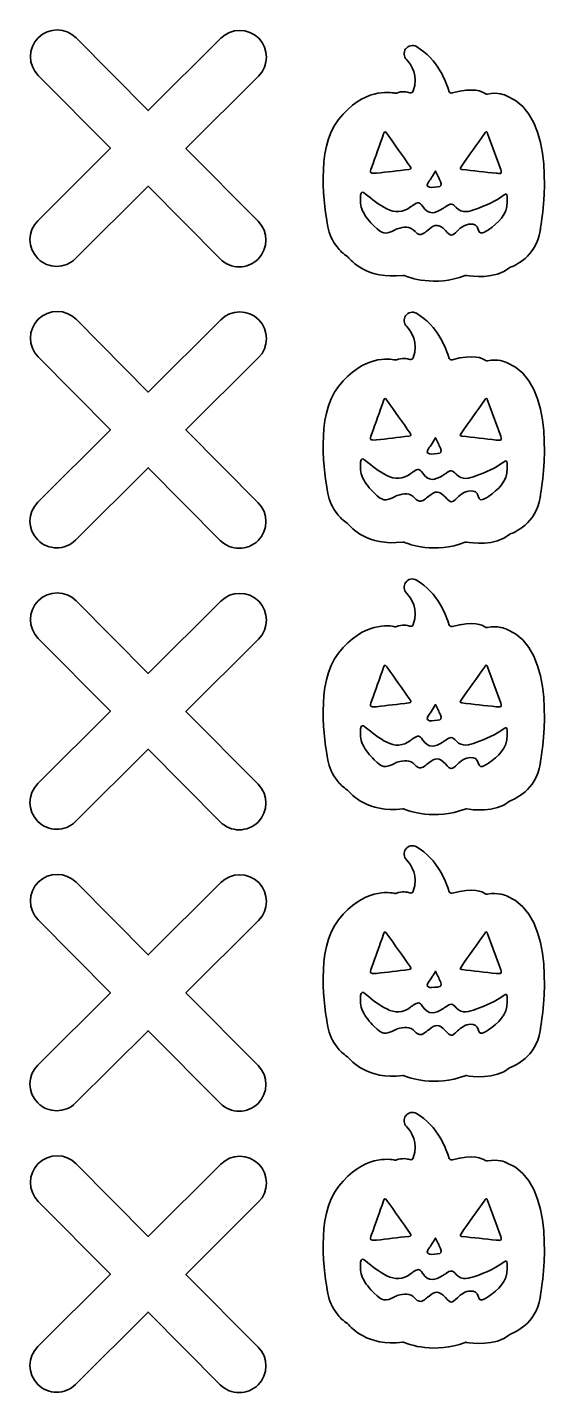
# Model space of a CAD drawing. Extents: x -1870 to 1325, y -1261 to 388.
# Drawn here: x 685 to 1325, y -1261 to 388 of the extents above; entities that cross this region are included whole.
import ezdxf

# ---------------------------------------------------------------- set-up
doc = ezdxf.new("R2010")
doc.units = 0
doc.header["$MEASUREMENT"] = 0
doc.layers.add('Layer 1', color=7, linetype='Continuous', lineweight=0)

msp = doc.modelspace()

# ---------------------------------------------------------------- linework, layer by layer
at = {"layer": 'Layer 1', "color": 1, "lineweight": 35, "true_color": 0xff0000}
for points, knots in [([(698, 108.6), (704.3, 102.2), (712.5, 99.1), (720.8, 99.1), (729.1, 99.1), (737.3, 102.2), (743.6, 108.5), (743.6, 108.5), (831.1, 195.8), (831.1, 195.8), (831.1, 195.8), (918.2, 108.1), (918.2, 108.1), (924.5, 101.7), (932.8, 98.5), (941.1, 98.5), (949.4, 98.5), (957.6, 101.6), (963.9, 107.9), (976.5, 120.4), (976.6, 140.9), (964, 153.5), (964, 153.5), (876.8, 241.4), (876.8, 241.4), (876.8, 241.4), (964.5, 328.8), (964.5, 328.8), (977.1, 341.4), (977.1, 361.8), (964.6, 374.4), (952, 387.1), (931.5, 387.1), (918.9, 374.5), (918.9, 374.5), (831.4, 287.2), (831.4, 287.2), (831.4, 287.2), (744.3, 375), (744.3, 375), (731.7, 387.6), (711.3, 387.7), (698.6, 375.1), (686, 362.6), (685.9, 342.1), (698.5, 329.5), (698.5, 329.5), (785.7, 241.6), (785.7, 241.6), (785.7, 241.6), (698, 154.2), (698, 154.2), (685.4, 141.6), (685.4, 121.2), (698, 108.6)], [0, 0, 0, 0, 1, 1, 1, 2, 2, 2, 3, 3, 3, 4, 4, 4, 5, 5, 5, 6, 6, 6, 7, 7, 7, 8, 8, 8, 9, 9, 9, 10, 10, 10, 11, 11, 11, 12, 12, 12, 13, 13, 13, 14, 14, 14, 15, 15, 15, 16, 16, 16, 17, 17, 17, 18, 18, 18, 18]), ([(1263.8, 305), (1263.7, 305), (1263.6, 305.1), (1263.5, 305.1), (1262.4, 305.6), (1253.6, 309.8), (1240.7, 307.1), (1239.7, 306.9), (1238.8, 307.1), (1238, 307.7), (1234.8, 310.1), (1224.2, 315.6), (1198.3, 308.4), (1196.5, 307.9), (1194.7, 309), (1194.2, 310.7), (1191.4, 320.4), (1181, 349.6), (1155, 364.4), (1150.6, 366.9), (1145.1, 365.7), (1142.1, 361.6), (1142.1, 361.6), (1142, 361.5), (1142, 361.5), (1139.1, 357.5), (1139.6, 352.1), (1143, 348.7), (1149.4, 342.1), (1157.4, 329.5), (1151.2, 310.8), (1150.6, 309.1), (1148.7, 308.1), (1146.9, 308.7), (1143.7, 309.8), (1137.9, 310.9), (1131, 308.3), (1130.4, 308), (1129.7, 308), (1129.1, 308.1), (1123.1, 309.5), (1090.8, 314.6), (1060.8, 276.2), (1032.9, 240.5), (1043.9, 168.9), (1048.2, 147), (1049.9, 138.1), (1053.6, 129.6), (1059.2, 122.5), (1062.4, 118.3), (1066.6, 114.1), (1071.9, 110.8), (1072.2, 110.6), (1072.5, 110.3), (1072.7, 110), (1075.5, 106.5), (1095.9, 82.9), (1138.4, 88.2), (1139, 88.3), (1139.6, 88.2), (1140.1, 88), (1145.5, 85.7), (1177, 74), (1213.9, 88), (1214.4, 88.2), (1215, 88.2), (1215.6, 88.1), (1221, 87.2), (1250, 83), (1267.3, 97.4), (1267.6, 97.7), (1267.9, 97.9), (1268.3, 98), (1272.5, 99.5), (1299.5, 110.4), (1304.3, 142), (1304.5, 143.3), (1304.7, 144.6), (1304.9, 145.9), (1307.8, 162.9), (1325.5, 281.2), (1263.8, 305)], [0, 0, 0, 0, 1, 1, 1, 2, 2, 2, 3, 3, 3, 4, 4, 4, 5, 5, 5, 6, 6, 6, 7, 7, 7, 8, 8, 8, 9, 9, 9, 10, 10, 10, 11, 11, 11, 12, 12, 12, 13, 13, 13, 14, 14, 14, 15, 15, 15, 16, 16, 16, 17, 17, 17, 18, 18, 18, 19, 19, 19, 20, 20, 20, 21, 21, 21, 22, 22, 22, 23, 23, 23, 24, 24, 24, 25, 25, 25, 26, 26, 26, 27, 27, 27, 27]), ([(1100.9, 218.2), (1105.7, 231.8), (1110.6, 245.3), (1115.3, 258.9), (1116.5, 262.4), (1117.5, 262.2), (1119.4, 259.5), (1128.7, 246.2), (1138.1, 232.9), (1147.5, 219.7), (1149, 217.6), (1148.7, 216.4), (1146, 216.1), (1132.6, 214.5), (1119.2, 213), (1107, 211.5), (1098.6, 211.3), (1098.5, 211.4), (1100.9, 218.2)], [0, 0, 0, 0, 1, 1, 1, 2, 2, 2, 3, 3, 3, 4, 4, 4, 5, 5, 5, 6, 6, 6, 6]), ([(1208.8, 219.2), (1218.4, 232.7), (1227.9, 246.2), (1237.4, 259.8), (1239, 262.2), (1240, 262.1), (1240.9, 259.5), (1246.3, 244.9), (1251.5, 230.4), (1256.9, 215.9), (1259.3, 209.4), (1254.4, 211.8), (1251.4, 211.4), (1237.8, 212.9), (1223.9, 214.5), (1209.9, 216.1), (1207.2, 216.4), (1207.5, 217.4), (1208.8, 219.2)], [0, 0, 0, 0, 1, 1, 1, 2, 2, 2, 3, 3, 3, 4, 4, 4, 5, 5, 5, 6, 6, 6, 6]), ([(1173.3, 206.2), (1174.8, 208.7), (1176.4, 211.1), (1178.2, 214.1), (1180.3, 209.5), (1182.2, 205.6), (1183.9, 201.6), (1185.9, 197.1), (1185, 195.2), (1180.3, 195.1), (1176.2, 194.9), (1170.5, 193), (1168.5, 196.1), (1166.7, 198.8), (1171.3, 202.9), (1173.3, 206.2)], [0, 0, 0, 0, 1, 1, 1, 2, 2, 2, 3, 3, 3, 4, 4, 4, 5, 5, 5, 5]), ([(1264.6, 177.3), (1264.6, 161), (1253.8, 151.8), (1242, 143.3), (1240.5, 142.2), (1238.9, 141.4), (1237.3, 140.5), (1233.5, 138.5), (1230.8, 138.6), (1229.7, 143.7), (1228.7, 148.5), (1225.1, 150.3), (1220.3, 150.1), (1213.7, 149.9), (1209, 146.3), (1204.6, 142), (1197.5, 135), (1196.6, 135.1), (1189.9, 142.4), (1182.6, 150.3), (1177.9, 150.5), (1169.8, 143.6), (1168.2, 142.1), (1166.3, 140.9), (1164.6, 139.6), (1160.5, 136.3), (1156.8, 137.4), (1153.6, 141), (1147.3, 148.2), (1139.7, 146.8), (1131.9, 144.5), (1131, 144.3), (1130.3, 143.7), (1129.5, 143.3), (1116.8, 137.2), (1114.2, 137.7), (1104.1, 147.5), (1098.5, 153), (1093.4, 158.9), (1090, 166.2), (1087.3, 172.2), (1086.9, 178.5), (1087.6, 184.9), (1088.1, 189.3), (1089.8, 189.6), (1093.2, 186.8), (1101.4, 180.1), (1109.7, 173.4), (1119.2, 168.6), (1129.3, 163.5), (1138.8, 163.9), (1147.9, 170.8), (1148.9, 171.6), (1149.9, 172.3), (1151, 173.1), (1156.8, 176.9), (1158.5, 177.2), (1162.3, 171.7), (1169.9, 160.7), (1177.3, 162.9), (1186.8, 168.8), (1188, 169.5), (1189.2, 170.4), (1190.4, 171.2), (1196.6, 175.3), (1197.8, 175.6), (1203, 170.1), (1210.5, 162.3), (1218.7, 165.4), (1226.7, 168.2), (1238.8, 172.4), (1250.5, 177.6), (1260.8, 185.3), (1263.3, 187.2), (1264.5, 186.1), (1264.6, 183.3), (1264.6, 181.3), (1264.6, 179.3), (1264.6, 177.3)], [0, 0, 0, 0, 1, 1, 1, 2, 2, 2, 3, 3, 3, 4, 4, 4, 5, 5, 5, 6, 6, 6, 7, 7, 7, 8, 8, 8, 9, 9, 9, 10, 10, 10, 11, 11, 11, 12, 12, 12, 13, 13, 13, 14, 14, 14, 15, 15, 15, 16, 16, 16, 17, 17, 17, 18, 18, 18, 19, 19, 19, 20, 20, 20, 21, 21, 21, 22, 22, 22, 23, 23, 23, 24, 24, 24, 25, 25, 25, 26, 26, 26, 26]), ([(698, -231.2), (704.3, -237.5), (712.5, -240.7), (720.8, -240.7), (729.1, -240.7), (737.3, -237.6), (743.6, -231.3), (743.6, -231.3), (831.1, -144), (831.1, -144), (831.1, -144), (918.2, -231.7), (918.2, -231.7), (924.5, -238.1), (932.8, -241.3), (941.1, -241.3), (949.4, -241.3), (957.6, -238.2), (963.9, -231.9), (976.5, -219.3), (976.6, -198.9), (964, -186.3), (964, -186.3), (876.8, -98.4), (876.8, -98.4), (876.8, -98.4), (964.5, -11), (964.5, -11), (977.1, 1.6), (977.1, 22), (964.6, 34.7), (952, 47.3), (931.5, 47.3), (918.9, 34.7), (918.9, 34.7), (831.4, -52.6), (831.4, -52.6), (831.4, -52.6), (744.3, 35.2), (744.3, 35.2), (731.7, 47.8), (711.3, 47.9), (698.6, 35.3), (686, 22.8), (685.9, 2.3), (698.5, -10.3), (698.5, -10.3), (785.7, -98.2), (785.7, -98.2), (785.7, -98.2), (698, -185.6), (698, -185.6), (685.4, -198.2), (685.4, -218.6), (698, -231.2)], [0, 0, 0, 0, 1, 1, 1, 2, 2, 2, 3, 3, 3, 4, 4, 4, 5, 5, 5, 6, 6, 6, 7, 7, 7, 8, 8, 8, 9, 9, 9, 10, 10, 10, 11, 11, 11, 12, 12, 12, 13, 13, 13, 14, 14, 14, 15, 15, 15, 16, 16, 16, 17, 17, 17, 18, 18, 18, 18]), ([(1263.8, -17), (1263.7, -17), (1263.6, -16.9), (1263.5, -16.9), (1262.4, -16.4), (1253.6, -12.2), (1240.7, -14.9), (1239.7, -15.1), (1238.8, -14.9), (1238, -14.3), (1234.8, -11.9), (1224.2, -6.4), (1198.3, -13.6), (1196.5, -14.1), (1194.7, -13), (1194.2, -11.3), (1191.4, -1.6), (1181, 27.6), (1155, 42.4), (1150.6, 44.9), (1145.1, 43.7), (1142.1, 39.6), (1142.1, 39.6), (1142, 39.5), (1142, 39.5), (1139.1, 35.5), (1139.6, 30.1), (1143, 26.7), (1149.4, 20.1), (1157.4, 7.5), (1151.2, -11.2), (1150.6, -12.9), (1148.7, -13.9), (1146.9, -13.3), (1143.7, -12.2), (1137.9, -11.1), (1131, -13.7), (1130.4, -14), (1129.7, -14), (1129.1, -13.9), (1123.1, -12.5), (1090.8, -7.4), (1060.8, -45.8), (1032.9, -81.5), (1043.9, -153.1), (1048.2, -175), (1049.9, -183.9), (1053.6, -192.4), (1059.2, -199.5), (1062.4, -203.7), (1066.6, -207.9), (1071.9, -211.2), (1072.2, -211.4), (1072.5, -211.7), (1072.7, -212), (1075.5, -215.5), (1095.9, -239.1), (1138.4, -233.8), (1139, -233.7), (1139.6, -233.8), (1140.1, -234), (1145.5, -236.3), (1177, -248), (1213.9, -234), (1214.4, -233.8), (1215, -233.8), (1215.6, -233.9), (1221, -234.8), (1250, -239), (1267.3, -224.6), (1267.6, -224.3), (1267.9, -224.1), (1268.3, -224), (1272.5, -222.5), (1299.5, -211.6), (1304.3, -180), (1304.5, -178.7), (1304.7, -177.4), (1304.9, -176.1), (1307.8, -159.1), (1325.5, -40.8), (1263.8, -17)], [0, 0, 0, 0, 1, 1, 1, 2, 2, 2, 3, 3, 3, 4, 4, 4, 5, 5, 5, 6, 6, 6, 7, 7, 7, 8, 8, 8, 9, 9, 9, 10, 10, 10, 11, 11, 11, 12, 12, 12, 13, 13, 13, 14, 14, 14, 15, 15, 15, 16, 16, 16, 17, 17, 17, 18, 18, 18, 19, 19, 19, 20, 20, 20, 21, 21, 21, 22, 22, 22, 23, 23, 23, 24, 24, 24, 25, 25, 25, 26, 26, 26, 27, 27, 27, 27]), ([(1100.9, -103.8), (1105.7, -90.2), (1110.6, -76.7), (1115.3, -63.1), (1116.5, -59.6), (1117.5, -59.8), (1119.4, -62.5), (1128.7, -75.8), (1138.1, -89.1), (1147.5, -102.3), (1149, -104.4), (1148.7, -105.6), (1146, -105.9), (1132.6, -107.5), (1119.2, -109), (1107, -110.5), (1098.6, -110.7), (1098.5, -110.6), (1100.9, -103.8)], [0, 0, 0, 0, 1, 1, 1, 2, 2, 2, 3, 3, 3, 4, 4, 4, 5, 5, 5, 6, 6, 6, 6]), ([(1208.8, -102.8), (1218.4, -89.3), (1227.9, -75.8), (1237.4, -62.2), (1239, -59.8), (1240, -59.9), (1240.9, -62.5), (1246.3, -77.1), (1251.5, -91.6), (1256.9, -106.1), (1259.3, -112.6), (1254.4, -110.2), (1251.4, -110.6), (1237.8, -109.1), (1223.9, -107.5), (1209.9, -105.9), (1207.2, -105.6), (1207.5, -104.6), (1208.8, -102.8)], [0, 0, 0, 0, 1, 1, 1, 2, 2, 2, 3, 3, 3, 4, 4, 4, 5, 5, 5, 6, 6, 6, 6]), ([(1173.3, -115.8), (1174.8, -113.3), (1176.4, -110.9), (1178.2, -107.9), (1180.3, -112.5), (1182.2, -116.4), (1183.9, -120.4), (1185.9, -124.9), (1185, -126.8), (1180.3, -126.9), (1176.2, -127.1), (1170.5, -129), (1168.5, -125.9), (1166.7, -123.2), (1171.3, -119.1), (1173.3, -115.8)], [0, 0, 0, 0, 1, 1, 1, 2, 2, 2, 3, 3, 3, 4, 4, 4, 5, 5, 5, 5]), ([(1264.6, -144.7), (1264.6, -161), (1253.8, -170.2), (1242, -178.7), (1240.5, -179.8), (1238.9, -180.6), (1237.3, -181.5), (1233.5, -183.5), (1230.8, -183.4), (1229.7, -178.3), (1228.7, -173.5), (1225.1, -171.7), (1220.3, -171.9), (1213.7, -172.1), (1209, -175.7), (1204.6, -180), (1197.5, -187), (1196.6, -186.9), (1189.9, -179.6), (1182.6, -171.7), (1177.9, -171.5), (1169.8, -178.4), (1168.2, -179.9), (1166.3, -181.1), (1164.6, -182.4), (1160.5, -185.7), (1156.8, -184.6), (1153.6, -181), (1147.3, -173.8), (1139.7, -175.2), (1131.9, -177.5), (1131, -177.7), (1130.3, -178.3), (1129.5, -178.7), (1116.8, -184.8), (1114.2, -184.3), (1104.1, -174.5), (1098.5, -169), (1093.4, -163.1), (1090, -155.8), (1087.3, -149.8), (1086.9, -143.5), (1087.6, -137.1), (1088.1, -132.7), (1089.8, -132.4), (1093.2, -135.2), (1101.4, -141.9), (1109.7, -148.6), (1119.2, -153.4), (1129.3, -158.5), (1138.8, -158.1), (1147.9, -151.2), (1148.9, -150.4), (1149.9, -149.7), (1151, -148.9), (1156.8, -145.1), (1158.5, -144.8), (1162.3, -150.3), (1169.9, -161.3), (1177.3, -159.1), (1186.8, -153.2), (1188, -152.5), (1189.2, -151.6), (1190.4, -150.8), (1196.6, -146.7), (1197.8, -146.4), (1203, -151.9), (1210.5, -159.7), (1218.7, -156.6), (1226.7, -153.8), (1238.8, -149.6), (1250.5, -144.4), (1260.8, -136.7), (1263.3, -134.8), (1264.5, -135.9), (1264.6, -138.7), (1264.6, -140.7), (1264.6, -142.7), (1264.6, -144.7)], [0, 0, 0, 0, 1, 1, 1, 2, 2, 2, 3, 3, 3, 4, 4, 4, 5, 5, 5, 6, 6, 6, 7, 7, 7, 8, 8, 8, 9, 9, 9, 10, 10, 10, 11, 11, 11, 12, 12, 12, 13, 13, 13, 14, 14, 14, 15, 15, 15, 16, 16, 16, 17, 17, 17, 18, 18, 18, 19, 19, 19, 20, 20, 20, 21, 21, 21, 22, 22, 22, 23, 23, 23, 24, 24, 24, 25, 25, 25, 26, 26, 26, 26]), ([(1263.8, -339), (1263.7, -339), (1263.6, -338.9), (1263.5, -338.9), (1262.4, -338.4), (1253.6, -334.2), (1240.7, -336.9), (1239.7, -337.1), (1238.8, -336.9), (1238, -336.3), (1234.8, -333.9), (1224.2, -328.4), (1198.3, -335.6), (1196.5, -336.1), (1194.7, -335), (1194.2, -333.3), (1191.4, -323.6), (1181, -294.4), (1155, -279.6), (1150.6, -277.1), (1145.1, -278.3), (1142.1, -282.4), (1142.1, -282.4), (1142, -282.5), (1142, -282.5), (1139.1, -286.5), (1139.6, -291.9), (1143, -295.3), (1149.4, -301.9), (1157.4, -314.5), (1151.2, -333.2), (1150.6, -334.9), (1148.7, -335.9), (1146.9, -335.3), (1143.7, -334.2), (1137.9, -333.1), (1131, -335.7), (1130.4, -336), (1129.7, -336), (1129.1, -335.9), (1123.1, -334.5), (1090.8, -329.4), (1060.8, -367.8), (1032.9, -403.5), (1043.9, -475.1), (1048.2, -497), (1049.9, -505.9), (1053.6, -514.4), (1059.2, -521.5), (1062.4, -525.7), (1066.6, -529.9), (1071.9, -533.2), (1072.2, -533.4), (1072.5, -533.7), (1072.7, -534), (1075.5, -537.5), (1095.9, -561.1), (1138.4, -555.8), (1139, -555.7), (1139.6, -555.8), (1140.1, -556), (1145.5, -558.3), (1177, -570), (1213.9, -556), (1214.4, -555.8), (1215, -555.8), (1215.6, -555.9), (1221, -556.8), (1250, -561), (1267.3, -546.6), (1267.6, -546.3), (1267.9, -546.1), (1268.3, -546), (1272.5, -544.5), (1299.5, -533.6), (1304.3, -502), (1304.5, -500.7), (1304.7, -499.4), (1304.9, -498.1), (1307.8, -481.1), (1325.5, -362.8), (1263.8, -339)], [0, 0, 0, 0, 1, 1, 1, 2, 2, 2, 3, 3, 3, 4, 4, 4, 5, 5, 5, 6, 6, 6, 7, 7, 7, 8, 8, 8, 9, 9, 9, 10, 10, 10, 11, 11, 11, 12, 12, 12, 13, 13, 13, 14, 14, 14, 15, 15, 15, 16, 16, 16, 17, 17, 17, 18, 18, 18, 19, 19, 19, 20, 20, 20, 21, 21, 21, 22, 22, 22, 23, 23, 23, 24, 24, 24, 25, 25, 25, 26, 26, 26, 27, 27, 27, 27]), ([(698, -571), (704.3, -577.3), (712.5, -580.5), (720.8, -580.5), (729.1, -580.5), (737.3, -577.4), (743.6, -571.1), (743.6, -571.1), (831.1, -483.8), (831.1, -483.8), (831.1, -483.8), (918.2, -571.5), (918.2, -571.5), (924.5, -577.9), (932.8, -581.1), (941.1, -581.1), (949.4, -581.1), (957.6, -577.9), (963.9, -571.7), (976.5, -559.1), (976.6, -538.7), (964, -526.1), (964, -526.1), (876.8, -438.2), (876.8, -438.2), (876.8, -438.2), (964.5, -350.8), (964.5, -350.8), (977.1, -338.2), (977.1, -317.8), (964.6, -305.1), (952, -292.5), (931.5, -292.5), (918.9, -305.1), (918.9, -305.1), (831.4, -392.4), (831.4, -392.4), (831.4, -392.4), (744.3, -304.6), (744.3, -304.6), (731.7, -292), (711.3, -291.9), (698.6, -304.5), (686, -317), (685.9, -337.4), (698.5, -350.1), (698.5, -350.1), (785.7, -438), (785.7, -438), (785.7, -438), (698, -525.4), (698, -525.4), (685.4, -538), (685.4, -558.4), (698, -571)], [0, 0, 0, 0, 1, 1, 1, 2, 2, 2, 3, 3, 3, 4, 4, 4, 5, 5, 5, 6, 6, 6, 7, 7, 7, 8, 8, 8, 9, 9, 9, 10, 10, 10, 11, 11, 11, 12, 12, 12, 13, 13, 13, 14, 14, 14, 15, 15, 15, 16, 16, 16, 17, 17, 17, 18, 18, 18, 18]), ([(1100.9, -425.8), (1105.7, -412.2), (1110.6, -398.7), (1115.3, -385.1), (1116.5, -381.6), (1117.5, -381.8), (1119.4, -384.5), (1128.7, -397.8), (1138.1, -411.1), (1147.5, -424.3), (1149, -426.4), (1148.7, -427.6), (1146, -427.9), (1132.6, -429.5), (1119.2, -431), (1107, -432.5), (1098.6, -432.7), (1098.5, -432.6), (1100.9, -425.8)], [0, 0, 0, 0, 1, 1, 1, 2, 2, 2, 3, 3, 3, 4, 4, 4, 5, 5, 5, 6, 6, 6, 6]), ([(1208.8, -424.8), (1218.4, -411.3), (1227.9, -397.8), (1237.4, -384.2), (1239, -381.8), (1240, -381.9), (1240.9, -384.5), (1246.3, -399.1), (1251.5, -413.6), (1256.9, -428.1), (1259.3, -434.6), (1254.4, -432.2), (1251.4, -432.6), (1237.8, -431.1), (1223.9, -429.5), (1209.9, -427.9), (1207.2, -427.6), (1207.5, -426.6), (1208.8, -424.8)], [0, 0, 0, 0, 1, 1, 1, 2, 2, 2, 3, 3, 3, 4, 4, 4, 5, 5, 5, 6, 6, 6, 6]), ([(1173.3, -437.8), (1174.8, -435.3), (1176.4, -432.9), (1178.2, -429.9), (1180.3, -434.5), (1182.2, -438.4), (1183.9, -442.4), (1185.9, -446.9), (1185, -448.8), (1180.3, -448.9), (1176.2, -449.1), (1170.5, -451), (1168.5, -447.9), (1166.7, -445.2), (1171.3, -441.1), (1173.3, -437.8)], [0, 0, 0, 0, 1, 1, 1, 2, 2, 2, 3, 3, 3, 4, 4, 4, 5, 5, 5, 5]), ([(1264.6, -466.7), (1264.6, -483), (1253.8, -492.2), (1242, -500.7), (1240.5, -501.8), (1238.9, -502.6), (1237.3, -503.5), (1233.5, -505.5), (1230.8, -505.4), (1229.7, -500.3), (1228.7, -495.5), (1225.1, -493.7), (1220.3, -493.9), (1213.7, -494.1), (1209, -497.7), (1204.6, -502), (1197.5, -509), (1196.6, -508.9), (1189.9, -501.6), (1182.6, -493.7), (1177.9, -493.5), (1169.8, -500.4), (1168.2, -501.9), (1166.3, -503.1), (1164.6, -504.4), (1160.5, -507.7), (1156.8, -506.6), (1153.6, -503), (1147.3, -495.8), (1139.7, -497.2), (1131.9, -499.5), (1131, -499.7), (1130.3, -500.3), (1129.5, -500.7), (1116.8, -506.8), (1114.2, -506.3), (1104.1, -496.5), (1098.5, -491), (1093.4, -485.1), (1090, -477.8), (1087.3, -471.8), (1086.9, -465.5), (1087.6, -459.1), (1088.1, -454.7), (1089.8, -454.4), (1093.2, -457.2), (1101.4, -463.9), (1109.7, -470.6), (1119.2, -475.4), (1129.3, -480.5), (1138.8, -480.1), (1147.9, -473.2), (1148.9, -472.4), (1149.9, -471.7), (1151, -470.9), (1156.8, -467.1), (1158.5, -466.8), (1162.3, -472.3), (1169.9, -483.3), (1177.3, -481.1), (1186.8, -475.2), (1188, -474.5), (1189.2, -473.6), (1190.4, -472.8), (1196.6, -468.7), (1197.8, -468.4), (1203, -473.9), (1210.5, -481.7), (1218.7, -478.6), (1226.7, -475.8), (1238.8, -471.6), (1250.5, -466.4), (1260.8, -458.7), (1263.3, -456.8), (1264.5, -457.9), (1264.6, -460.7), (1264.6, -462.7), (1264.6, -464.7), (1264.6, -466.7)], [0, 0, 0, 0, 1, 1, 1, 2, 2, 2, 3, 3, 3, 4, 4, 4, 5, 5, 5, 6, 6, 6, 7, 7, 7, 8, 8, 8, 9, 9, 9, 10, 10, 10, 11, 11, 11, 12, 12, 12, 13, 13, 13, 14, 14, 14, 15, 15, 15, 16, 16, 16, 17, 17, 17, 18, 18, 18, 19, 19, 19, 20, 20, 20, 21, 21, 21, 22, 22, 22, 23, 23, 23, 24, 24, 24, 25, 25, 25, 26, 26, 26, 26]), ([(1263.8, -661), (1263.7, -661), (1263.6, -660.9), (1263.5, -660.9), (1262.4, -660.4), (1253.6, -656.2), (1240.7, -658.9), (1239.7, -659.1), (1238.8, -658.9), (1238, -658.3), (1234.8, -655.9), (1224.2, -650.4), (1198.3, -657.6), (1196.5, -658.1), (1194.7, -657), (1194.2, -655.3), (1191.4, -645.6), (1181, -616.4), (1155, -601.6), (1150.6, -599.1), (1145.1, -600.3), (1142.1, -604.4), (1142.1, -604.4), (1142, -604.5), (1142, -604.5), (1139.1, -608.5), (1139.6, -613.9), (1143, -617.3), (1149.4, -623.9), (1157.4, -636.5), (1151.2, -655.2), (1150.6, -656.9), (1148.7, -657.9), (1146.9, -657.3), (1143.7, -656.2), (1137.9, -655.1), (1131, -657.7), (1130.4, -658), (1129.7, -658), (1129.1, -657.9), (1123.1, -656.5), (1090.8, -651.4), (1060.8, -689.8), (1032.9, -725.5), (1043.9, -797.1), (1048.2, -819), (1049.9, -827.9), (1053.6, -836.4), (1059.2, -843.5), (1062.4, -847.7), (1066.6, -851.9), (1071.9, -855.2), (1072.2, -855.4), (1072.5, -855.7), (1072.7, -856), (1075.5, -859.5), (1095.9, -883.1), (1138.4, -877.8), (1139, -877.7), (1139.6, -877.8), (1140.1, -878), (1145.5, -880.3), (1177, -892), (1213.9, -878), (1214.4, -877.8), (1215, -877.8), (1215.6, -877.9), (1221, -878.8), (1250, -883), (1267.3, -868.6), (1267.6, -868.3), (1267.9, -868.1), (1268.3, -868), (1272.5, -866.5), (1299.5, -855.6), (1304.3, -824), (1304.5, -822.7), (1304.7, -821.4), (1304.9, -820.1), (1307.8, -803.1), (1325.5, -684.8), (1263.8, -661)], [0, 0, 0, 0, 1, 1, 1, 2, 2, 2, 3, 3, 3, 4, 4, 4, 5, 5, 5, 6, 6, 6, 7, 7, 7, 8, 8, 8, 9, 9, 9, 10, 10, 10, 11, 11, 11, 12, 12, 12, 13, 13, 13, 14, 14, 14, 15, 15, 15, 16, 16, 16, 17, 17, 17, 18, 18, 18, 19, 19, 19, 20, 20, 20, 21, 21, 21, 22, 22, 22, 23, 23, 23, 24, 24, 24, 25, 25, 25, 26, 26, 26, 27, 27, 27, 27]), ([(698, -910.8), (704.3, -917.1), (712.5, -920.3), (720.8, -920.3), (729.1, -920.3), (737.3, -917.1), (743.6, -910.9), (743.6, -910.9), (831.1, -823.6), (831.1, -823.6), (831.1, -823.6), (918.2, -911.3), (918.2, -911.3), (924.5, -917.7), (932.8, -920.9), (941.1, -920.9), (949.4, -920.9), (957.6, -917.7), (963.9, -911.5), (976.5, -898.9), (976.6, -878.5), (964, -865.8), (964, -865.8), (876.8, -778), (876.8, -778), (876.8, -778), (964.5, -690.6), (964.5, -690.6), (977.1, -678), (977.1, -657.6), (964.6, -644.9), (952, -632.3), (931.5, -632.3), (918.9, -644.9), (918.9, -644.9), (831.4, -732.2), (831.4, -732.2), (831.4, -732.2), (744.3, -644.4), (744.3, -644.4), (731.7, -631.8), (711.3, -631.7), (698.6, -644.2), (686, -656.8), (685.9, -677.2), (698.5, -689.9), (698.5, -689.9), (785.7, -777.8), (785.7, -777.8), (785.7, -777.8), (698, -865.2), (698, -865.2), (685.4, -877.7), (685.4, -898.2), (698, -910.8)], [0, 0, 0, 0, 1, 1, 1, 2, 2, 2, 3, 3, 3, 4, 4, 4, 5, 5, 5, 6, 6, 6, 7, 7, 7, 8, 8, 8, 9, 9, 9, 10, 10, 10, 11, 11, 11, 12, 12, 12, 13, 13, 13, 14, 14, 14, 15, 15, 15, 16, 16, 16, 17, 17, 17, 18, 18, 18, 18]), ([(1100.9, -747.8), (1105.7, -734.2), (1110.6, -720.7), (1115.3, -707.1), (1116.5, -703.6), (1117.5, -703.8), (1119.4, -706.5), (1128.7, -719.8), (1138.1, -733.1), (1147.5, -746.3), (1149, -748.4), (1148.7, -749.6), (1146, -749.9), (1132.6, -751.5), (1119.2, -753), (1107, -754.5), (1098.6, -754.7), (1098.5, -754.6), (1100.9, -747.8)], [0, 0, 0, 0, 1, 1, 1, 2, 2, 2, 3, 3, 3, 4, 4, 4, 5, 5, 5, 6, 6, 6, 6]), ([(1208.8, -746.8), (1218.4, -733.3), (1227.9, -719.8), (1237.4, -706.2), (1239, -703.8), (1240, -703.9), (1240.9, -706.5), (1246.3, -721.1), (1251.5, -735.6), (1256.9, -750.1), (1259.3, -756.6), (1254.4, -754.2), (1251.4, -754.6), (1237.8, -753.1), (1223.9, -751.5), (1209.9, -749.9), (1207.2, -749.6), (1207.5, -748.6), (1208.8, -746.8)], [0, 0, 0, 0, 1, 1, 1, 2, 2, 2, 3, 3, 3, 4, 4, 4, 5, 5, 5, 6, 6, 6, 6]), ([(1173.3, -759.8), (1174.8, -757.3), (1176.4, -754.9), (1178.2, -751.9), (1180.3, -756.5), (1182.2, -760.4), (1183.9, -764.4), (1185.9, -768.9), (1185, -770.8), (1180.3, -770.9), (1176.2, -771.1), (1170.5, -773), (1168.5, -769.9), (1166.7, -767.2), (1171.3, -763.1), (1173.3, -759.8)], [0, 0, 0, 0, 1, 1, 1, 2, 2, 2, 3, 3, 3, 4, 4, 4, 5, 5, 5, 5]), ([(1264.6, -788.7), (1264.6, -805), (1253.8, -814.2), (1242, -822.7), (1240.5, -823.8), (1238.9, -824.6), (1237.3, -825.5), (1233.5, -827.5), (1230.8, -827.4), (1229.7, -822.3), (1228.7, -817.5), (1225.1, -815.7), (1220.3, -815.9), (1213.7, -816.1), (1209, -819.7), (1204.6, -824), (1197.5, -831), (1196.6, -830.9), (1189.9, -823.6), (1182.6, -815.7), (1177.9, -815.5), (1169.8, -822.4), (1168.2, -823.9), (1166.3, -825.1), (1164.6, -826.4), (1160.5, -829.7), (1156.8, -828.6), (1153.6, -825), (1147.3, -817.8), (1139.7, -819.2), (1131.9, -821.5), (1131, -821.7), (1130.3, -822.3), (1129.5, -822.7), (1116.8, -828.8), (1114.2, -828.3), (1104.1, -818.5), (1098.5, -813), (1093.4, -807.1), (1090, -799.8), (1087.3, -793.8), (1086.9, -787.5), (1087.6, -781.1), (1088.1, -776.7), (1089.8, -776.4), (1093.2, -779.2), (1101.4, -785.9), (1109.7, -792.6), (1119.2, -797.4), (1129.3, -802.5), (1138.8, -802.1), (1147.9, -795.2), (1148.9, -794.4), (1149.9, -793.7), (1151, -792.9), (1156.8, -789.1), (1158.5, -788.8), (1162.3, -794.3), (1169.9, -805.3), (1177.3, -803.1), (1186.8, -797.2), (1188, -796.5), (1189.2, -795.6), (1190.4, -794.8), (1196.6, -790.7), (1197.8, -790.4), (1203, -795.9), (1210.5, -803.7), (1218.7, -800.6), (1226.7, -797.8), (1238.8, -793.6), (1250.5, -788.4), (1260.8, -780.7), (1263.3, -778.8), (1264.5, -779.9), (1264.6, -782.7), (1264.6, -784.7), (1264.6, -786.7), (1264.6, -788.7)], [0, 0, 0, 0, 1, 1, 1, 2, 2, 2, 3, 3, 3, 4, 4, 4, 5, 5, 5, 6, 6, 6, 7, 7, 7, 8, 8, 8, 9, 9, 9, 10, 10, 10, 11, 11, 11, 12, 12, 12, 13, 13, 13, 14, 14, 14, 15, 15, 15, 16, 16, 16, 17, 17, 17, 18, 18, 18, 19, 19, 19, 20, 20, 20, 21, 21, 21, 22, 22, 22, 23, 23, 23, 24, 24, 24, 25, 25, 25, 26, 26, 26, 26]), ([(1263.8, -983), (1263.7, -983), (1263.6, -982.9), (1263.5, -982.9), (1262.4, -982.4), (1253.6, -978.2), (1240.7, -980.9), (1239.7, -981.1), (1238.8, -980.9), (1238, -980.3), (1234.8, -977.9), (1224.2, -972.4), (1198.3, -979.6), (1196.5, -980.1), (1194.7, -979), (1194.2, -977.3), (1191.4, -967.6), (1181, -938.4), (1155, -923.6), (1150.6, -921.1), (1145.1, -922.3), (1142.1, -926.4), (1142.1, -926.4), (1142, -926.5), (1142, -926.5), (1139.1, -930.5), (1139.6, -935.9), (1143, -939.3), (1149.4, -945.9), (1157.4, -958.5), (1151.2, -977.2), (1150.6, -978.9), (1148.7, -979.9), (1146.9, -979.3), (1143.7, -978.2), (1137.9, -977.1), (1131, -979.7), (1130.4, -980), (1129.7, -980), (1129.1, -979.9), (1123.1, -978.5), (1090.8, -973.4), (1060.8, -1011.8), (1032.9, -1047.5), (1043.9, -1119.1), (1048.2, -1141), (1049.9, -1149.9), (1053.6, -1158.4), (1059.2, -1165.5), (1062.4, -1169.7), (1066.6, -1173.9), (1071.9, -1177.2), (1072.2, -1177.4), (1072.5, -1177.7), (1072.7, -1178), (1075.5, -1181.5), (1095.9, -1205.1), (1138.4, -1199.8), (1139, -1199.7), (1139.6, -1199.8), (1140.1, -1200), (1145.5, -1202.3), (1177, -1214), (1213.9, -1200), (1214.4, -1199.8), (1215, -1199.8), (1215.6, -1199.9), (1221, -1200.8), (1250, -1205), (1267.3, -1190.6), (1267.6, -1190.3), (1267.9, -1190.1), (1268.3, -1190), (1272.5, -1188.5), (1299.5, -1177.6), (1304.3, -1146), (1304.5, -1144.7), (1304.7, -1143.4), (1304.9, -1142.1), (1307.8, -1125.1), (1325.5, -1006.8), (1263.8, -983)], [0, 0, 0, 0, 1, 1, 1, 2, 2, 2, 3, 3, 3, 4, 4, 4, 5, 5, 5, 6, 6, 6, 7, 7, 7, 8, 8, 8, 9, 9, 9, 10, 10, 10, 11, 11, 11, 12, 12, 12, 13, 13, 13, 14, 14, 14, 15, 15, 15, 16, 16, 16, 17, 17, 17, 18, 18, 18, 19, 19, 19, 20, 20, 20, 21, 21, 21, 22, 22, 22, 23, 23, 23, 24, 24, 24, 25, 25, 25, 26, 26, 26, 27, 27, 27, 27]), ([(698, -1250.6), (704.3, -1256.9), (712.5, -1260.1), (720.8, -1260.1), (729.1, -1260.1), (737.3, -1256.9), (743.6, -1250.7), (743.6, -1250.7), (831.1, -1163.4), (831.1, -1163.4), (831.1, -1163.4), (918.2, -1251.1), (918.2, -1251.1), (924.5, -1257.5), (932.8, -1260.6), (941.1, -1260.6), (949.4, -1260.6), (957.6, -1257.5), (963.9, -1251.3), (976.5, -1238.7), (976.6, -1218.3), (964, -1205.6), (964, -1205.6), (876.8, -1117.8), (876.8, -1117.8), (876.8, -1117.8), (964.5, -1030.4), (964.5, -1030.4), (977.1, -1017.8), (977.1, -997.3), (964.6, -984.7), (952, -972.1), (931.5, -972.1), (918.9, -984.7), (918.9, -984.7), (831.4, -1072), (831.4, -1072), (831.4, -1072), (744.3, -984.2), (744.3, -984.2), (731.7, -971.6), (711.3, -971.5), (698.6, -984), (686, -996.6), (685.9, -1017), (698.5, -1029.7), (698.5, -1029.7), (785.7, -1117.5), (785.7, -1117.5), (785.7, -1117.5), (698, -1204.9), (698, -1204.9), (685.4, -1217.5), (685.4, -1238), (698, -1250.6)], [0, 0, 0, 0, 1, 1, 1, 2, 2, 2, 3, 3, 3, 4, 4, 4, 5, 5, 5, 6, 6, 6, 7, 7, 7, 8, 8, 8, 9, 9, 9, 10, 10, 10, 11, 11, 11, 12, 12, 12, 13, 13, 13, 14, 14, 14, 15, 15, 15, 16, 16, 16, 17, 17, 17, 18, 18, 18, 18]), ([(1100.9, -1069.8), (1105.7, -1056.2), (1110.6, -1042.7), (1115.3, -1029.1), (1116.5, -1025.6), (1117.5, -1025.8), (1119.4, -1028.5), (1128.7, -1041.8), (1138.1, -1055.1), (1147.5, -1068.3), (1149, -1070.4), (1148.7, -1071.6), (1146, -1071.9), (1132.6, -1073.5), (1119.2, -1075), (1107, -1076.5), (1098.6, -1076.7), (1098.5, -1076.6), (1100.9, -1069.8)], [0, 0, 0, 0, 1, 1, 1, 2, 2, 2, 3, 3, 3, 4, 4, 4, 5, 5, 5, 6, 6, 6, 6]), ([(1208.8, -1068.8), (1218.4, -1055.3), (1227.9, -1041.8), (1237.4, -1028.2), (1239, -1025.8), (1240, -1025.9), (1240.9, -1028.5), (1246.3, -1043.1), (1251.5, -1057.6), (1256.9, -1072.1), (1259.3, -1078.6), (1254.4, -1076.2), (1251.4, -1076.6), (1237.8, -1075.1), (1223.9, -1073.5), (1209.9, -1071.9), (1207.2, -1071.6), (1207.5, -1070.6), (1208.8, -1068.8)], [0, 0, 0, 0, 1, 1, 1, 2, 2, 2, 3, 3, 3, 4, 4, 4, 5, 5, 5, 6, 6, 6, 6]), ([(1173.3, -1081.8), (1174.8, -1079.3), (1176.4, -1076.9), (1178.2, -1073.9), (1180.3, -1078.5), (1182.2, -1082.4), (1183.9, -1086.4), (1185.9, -1090.9), (1185, -1092.8), (1180.3, -1092.9), (1176.2, -1093.1), (1170.5, -1095), (1168.5, -1091.9), (1166.7, -1089.2), (1171.3, -1085.1), (1173.3, -1081.8)], [0, 0, 0, 0, 1, 1, 1, 2, 2, 2, 3, 3, 3, 4, 4, 4, 5, 5, 5, 5]), ([(1264.6, -1110.7), (1264.6, -1127), (1253.8, -1136.2), (1242, -1144.7), (1240.5, -1145.8), (1238.9, -1146.6), (1237.3, -1147.5), (1233.5, -1149.5), (1230.8, -1149.4), (1229.7, -1144.3), (1228.7, -1139.5), (1225.1, -1137.7), (1220.3, -1137.9), (1213.7, -1138.1), (1209, -1141.7), (1204.6, -1146), (1197.5, -1153), (1196.6, -1152.9), (1189.9, -1145.6), (1182.6, -1137.7), (1177.9, -1137.5), (1169.8, -1144.4), (1168.2, -1145.9), (1166.3, -1147.1), (1164.6, -1148.4), (1160.5, -1151.7), (1156.8, -1150.6), (1153.6, -1147), (1147.3, -1139.8), (1139.7, -1141.2), (1131.9, -1143.5), (1131, -1143.7), (1130.3, -1144.3), (1129.5, -1144.7), (1116.8, -1150.8), (1114.2, -1150.3), (1104.1, -1140.5), (1098.5, -1135), (1093.4, -1129.1), (1090, -1121.8), (1087.3, -1115.8), (1086.9, -1109.5), (1087.6, -1103.1), (1088.1, -1098.7), (1089.8, -1098.4), (1093.2, -1101.2), (1101.4, -1107.9), (1109.7, -1114.6), (1119.2, -1119.4), (1129.3, -1124.5), (1138.8, -1124.1), (1147.9, -1117.2), (1148.9, -1116.4), (1149.9, -1115.7), (1151, -1114.9), (1156.8, -1111.1), (1158.5, -1110.8), (1162.3, -1116.3), (1169.9, -1127.3), (1177.3, -1125.1), (1186.8, -1119.2), (1188, -1118.5), (1189.2, -1117.6), (1190.4, -1116.8), (1196.6, -1112.7), (1197.8, -1112.4), (1203, -1117.9), (1210.5, -1125.7), (1218.7, -1122.6), (1226.7, -1119.8), (1238.8, -1115.6), (1250.5, -1110.4), (1260.8, -1102.7), (1263.3, -1100.8), (1264.5, -1101.9), (1264.6, -1104.7), (1264.6, -1106.7), (1264.6, -1108.7), (1264.6, -1110.7)], [0, 0, 0, 0, 1, 1, 1, 2, 2, 2, 3, 3, 3, 4, 4, 4, 5, 5, 5, 6, 6, 6, 7, 7, 7, 8, 8, 8, 9, 9, 9, 10, 10, 10, 11, 11, 11, 12, 12, 12, 13, 13, 13, 14, 14, 14, 15, 15, 15, 16, 16, 16, 17, 17, 17, 18, 18, 18, 19, 19, 19, 20, 20, 20, 21, 21, 21, 22, 22, 22, 23, 23, 23, 24, 24, 24, 25, 25, 25, 26, 26, 26, 26])]:
    msp.add_open_spline(points, degree=3, knots=knots, dxfattribs=at)

doc.saveas('drawing.dxf')
